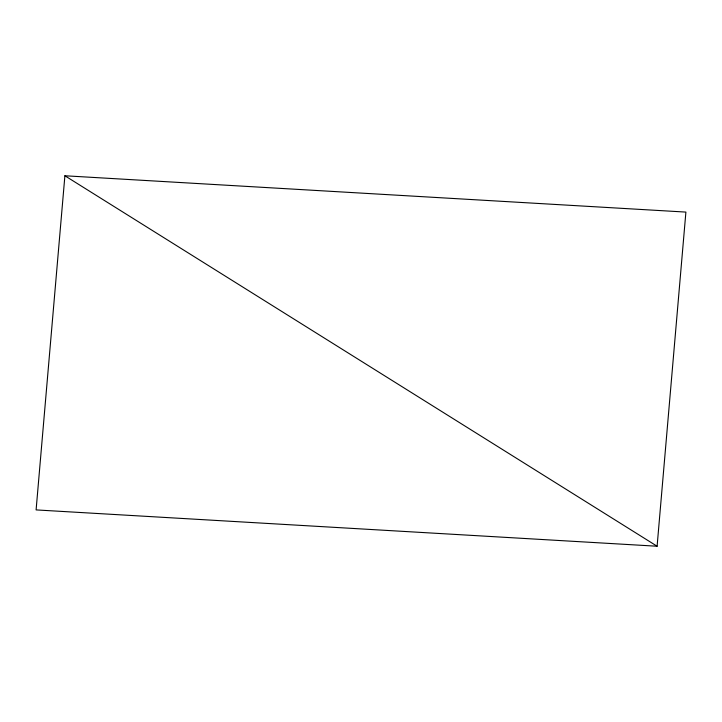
<?xml version="1.0" encoding="UTF-8"?>
<svg xmlns="http://www.w3.org/2000/svg" width="722" height="722" viewBox="0 0 722 722"><rect width="100%" height="100%" fill="white"/><g stroke="black" fill="none" stroke-linecap="round" stroke-linejoin="round"><path stroke-width="1.08" d="M64.899 175.771L36.1 509.912L657.101 546.229L685.9 212.088L64.899 175.771L657.101 546.229"/></g></svg>
